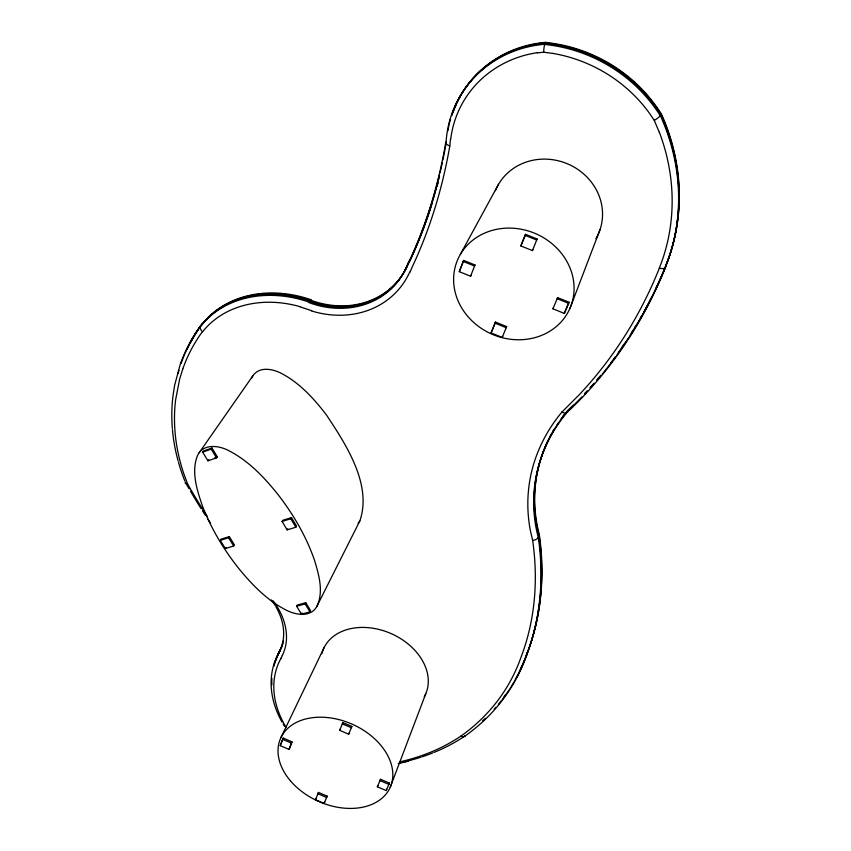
<?xml version="1.0" encoding="UTF-8"?>
<svg xmlns="http://www.w3.org/2000/svg" width="851" height="851" viewBox="0 0 851 851"><rect width="100%" height="100%" fill="white"/><g stroke="black" fill="none" stroke-linecap="round" stroke-linejoin="round"><path stroke-width="1.28" d="M410.012 272.192L411.969 267.522A610.135 466.848 57.6 0 0 449.817 145.915L450.466 139.117M538.311 537.672A204.24 165.626 8.2 0 1 567.011 412.49A523.28 447.573 54.2 0 0 665.322 267.725L665.673 266.565A522.546 447.137 54.3 0 1 655.015 290.808M665.865 265.874L666.067 265.172M177.912 373.749L178.987 370.259M465.167 735.924A278.181 211.856 29.4 0 0 526.322 655.94L526.78 654.515A357.675 271.416 32.5 0 0 538.811 536.311A203.963 165.498 8.1 0 1 549.012 439.042M517.121 676.109A277.649 211.708 29.5 0 0 527.024 653.653L527.312 652.802A357.165 271.267 32.5 0 0 539.343 534.683A203.644 165.36 8.1 0 1 548.969 438.669M182.763 369.015L179.657 379.067L175.636 399.725A213.505 174.051 27.4 0 0 183.848 473.858L187.592 483.921A692.193 616.379 -1.5 0 0 207.346 516.525M526.322 655.94A358.101 271.533 32.5 0 0 538.364 537.672L538.789 536.311M527.024 653.653A357.42 271.341 32.5 0 0 539.077 535.502L539.332 534.683M665.227 267.693A210.208 193.337 32.6 0 0 660.376 115.672L660.642 114.715A146.936 137.256 24.8 0 0 545.225 43.539M661.067 113.513L660.855 114.119A146.808 137.171 24.8 0 0 545.544 43.007M280.245 745.646L283.181 738.072L291.989 741.838L289.617 748.135L289.021 749.412L280.245 745.646L283.181 738.072M459.295 271.671L463.657 260.406L474.975 264.98L470.571 276.235L459.295 271.671L463.657 260.406M289.021 749.412L291.989 741.838M390.29 787.132L425.734 693.788M377.865 785.473L377.355 786.792L386.205 790.579L386.705 789.271M389.439 783.09L388.939 784.409L380.057 780.601L380.567 779.293L389.439 783.09L386.205 790.579M570.074 308.051A61.187 54.804 23.2 0 0 504.441 228.259A61.187 54.804 23.2 0 0 467.018 315.487A61.187 54.804 23.2 0 0 570.074 308.051L600.125 229.387M564.309 313.413L569.032 302.243L557.628 297.627L552.937 308.807L564.309 313.413L569.032 302.243M520.855 245.928L525.524 234.333L537.119 238.993L532.407 250.588L520.855 245.928L525.524 234.333M491.112 332.943L495.495 322.082L506.632 326.603L502.207 337.464L491.112 332.943L495.495 322.082M339.677 730.36L342.847 722.573L351.867 726.414L348.676 734.2L339.677 730.36L340.23 729.073M552.937 308.807L553.363 307.732M557.628 297.627L557.192 298.69L568.617 303.307M315.498 799.738L318.476 792.43L327.146 796.153L324.135 803.45L315.498 799.738L316.061 798.44M324.135 803.45L324.688 802.153M327.146 796.153L326.593 797.461L317.923 793.728L318.476 792.43M351.867 726.414L351.314 727.701L342.283 723.85L342.847 722.573M348.676 734.2L349.218 732.913M377.355 786.792L380.567 779.293M502.207 337.464L502.696 336.379M506.632 326.603L506.154 327.688L494.995 323.157M537.119 238.993L536.651 240.003L525.046 235.333M532.407 250.588L532.875 249.566M281.107 737.253L324.061 647.675M316.678 606.763C323.986 592.115 318.934 574.957 314.487 560.224C306.371 536.715 293.669 514.972 278.575 495.282C264.842 477.985 249.226 461.295 229.387 450.998C219.547 445.413 203.176 443.094 197.506 455.551C191.081 471.667 196.868 489.485 202.112 505.1C210.782 528.045 223.558 549.31 238.769 568.5C251.96 584.605 266.852 600.083 285.532 609.763C295.01 614.901 310.147 617.837 316.678 606.763L359.835 520.94C372.451 484.591 345.687 443.967 326.316 414.799C313.891 398.598 299.658 382.886 281.309 373.366C272.703 368.823 259.661 366.334 253.087 375.493L199.187 452.732M309.966 611.869L310.583 610.646L305.764 602.689L297.276 605.029L296.648 606.242L301.477 614.177L309.966 611.869L305.137 603.902L305.764 602.689M301.477 614.177L302.105 612.965M278.405 653.547L279.096 652.196M279.511 651.387L279.926 650.579M470.571 276.235L471.114 275.203M474.975 264.98L474.443 266.001L463.114 261.417M460.348 254.406L498.516 184.327M280.915 658.259L282.404 655.525M295.85 527.226L296.51 526.056L291.478 517.61L282.755 520.301L282.085 521.461L287.117 529.886L295.85 527.226L290.819 518.77L291.478 517.61M287.117 529.886L287.776 528.716M545.214 43.614L544.683 44.518A8.265 1.394 -87.5 0 0 543.672 52.209L537.364 52.879M545.534 43.082L545.853 42.55M251.449 378.206L253.087 375.493M233.674 546.002L234.387 544.842L229.313 536.619L220.973 539.194L220.249 540.353L225.334 548.544L233.674 546.002L228.6 537.779L229.313 536.619M225.334 548.544L226.047 547.384M439.414 175.306A601.466 460.923 57.7 0 1 409.15 261.959L408.491 263.055A602.338 461.338 57.7 0 0 445.711 142.766L446.35 141.777A601.466 460.923 57.7 0 1 442.871 160.02M216.537 457.902L217.292 456.796L211.995 448.062L203.41 451.009L202.644 452.104L207.952 460.806L216.537 457.902L211.239 449.158L211.995 448.062M207.952 460.806L208.708 459.71M309.19 302.371L309.966 301.254M310.424 300.584L310.892 299.914M358.111 523.344L359.835 520.94M172.349 428.478A217.686 177.71 27.4 0 1 172.966 396.013L174.615 385.365L180.178 364.622A218.59 178.487 27.4 0 1 200.208 326.38L201.102 325.273A218.324 178.38 27.4 0 0 189.613 343.73M433.999 752.422A238.929 181.401 27.9 0 0 465.125 735.881A6.042 3.617 55.9 0 1 460.976 736.062A274.192 208.474 29.4 0 0 521.014 657.238A354.186 268.118 32.5 0 0 532.662 540.449L530.396 530.694A210.357 170.391 8.2 0 1 561.926 412.065L579.042 394.938A519.036 443.435 54 0 0 659.355 268.203A7.574 3.255 19.9 0 0 665.344 267.735M202.644 452.104L211.239 449.158M214.835 457.625L217.292 456.796M220.249 540.353L228.6 537.779M282.085 521.461L290.819 518.77M296.648 606.242L305.137 603.902M398.236 763.538L408.15 761.315M543.672 52.209L552.703 53.432M299.967 306.807L311.743 310.721M282.585 739.338L291.393 743.114M659.28 132.277L654.27 120.363L649.132 112.811A141.851 132.299 24.9 0 0 552.714 53.379M282.809 643.899A67.197 49.188 29.6 0 1 279.362 651.302M273.948 666.078A111.173 81.036 23.5 0 1 279.617 651.44M505.643 694.49A277.649 211.708 29.5 0 1 504.143 696.543M516.514 677.236A277.649 211.708 29.5 0 1 515.27 679.47M539.034 535.502A203.804 165.434 8.1 0 1 555.086 427.936M556.99 424.936A203.804 165.434 8.1 0 1 558.309 422.958M561.032 419.032A203.804 165.434 8.1 0 1 562.458 417.096M566.16 412.331A203.804 165.434 8.1 0 1 567.702 410.459A522.099 446.871 54.3 0 0 573.117 405.214M665.854 265.863A522.099 446.871 54.3 0 1 652.366 295.978M651.196 298.318A522.099 446.871 54.3 0 1 643.952 312.072M643.324 313.2A522.099 446.871 54.3 0 1 630.24 335.113M628.07 338.464A522.099 446.871 54.3 0 1 623.655 345.07M621.4 348.336A522.099 446.871 54.3 0 1 618.358 352.633M615.273 356.877A522.099 446.871 54.3 0 1 610.561 363.132M600.838 375.291A522.099 446.871 54.3 0 1 596.679 380.195M594.147 383.11A522.099 446.871 54.3 0 1 589.881 387.886M587.286 390.705A522.099 446.871 54.3 0 1 584.68 393.492M660.95 114.077A209.74 193.049 32.7 0 1 665.759 265.831M451.966 114.991A113.46 107.63 22.9 0 1 456.476 103.503M456.955 102.482A113.46 107.63 22.9 0 1 545.512 42.837M439.499 175.955A600.944 460.678 57.7 0 1 438.552 179.721M437.914 182.21A600.944 460.678 57.7 0 1 436.925 185.944M436.255 188.411A600.944 460.678 57.7 0 1 431.627 204.251M431.234 205.506A600.944 460.678 57.7 0 1 409.554 261.3L409.948 260.64A600.423 460.434 57.8 0 0 421.798 232.919M409.193 261.151A87.632 76.441 39.5 0 1 310.349 300.903M201.804 324.752A110.396 90.217 33.2 0 1 310.477 300.36M186.975 349.516A218.154 178.316 27.4 0 1 190.156 343.059M190.709 341.996A218.154 178.316 27.4 0 1 201.623 324.603L202.155 323.944A217.994 178.253 27.4 0 0 190.688 342.379M282.128 645.973A67.155 49.177 29.6 0 1 279.777 650.504M275.82 660.227A111.098 81.026 23.5 0 1 280.032 650.643M661.163 113.481A209.559 192.943 32.7 0 1 665.961 265.14M655.43 289.393A521.652 446.605 54.3 0 0 665.556 266.406A209.91 193.156 32.7 0 0 660.738 114.672M651.994 296.435A521.652 446.605 54.3 0 1 643.537 312.477M641.654 315.838A521.652 446.605 54.3 0 1 640.377 318.061M635.825 325.763A521.652 446.605 54.3 0 1 634.506 327.943M633.165 330.103A521.652 446.605 54.3 0 1 631.814 332.252M623.879 344.336A521.652 446.605 54.3 0 1 621.634 347.602M550.15 436.34A203.644 165.36 8.1 0 1 551.384 434.021M552.661 431.723A203.644 165.36 8.1 0 1 553.99 429.436M562.724 416.341A203.644 165.36 8.1 0 1 564.181 414.416M545.863 42.465A146.68 137.096 24.8 0 1 661.036 113.534M437.978 182.837A600.423 460.434 57.8 0 1 436.978 186.56M432.01 203.623A600.423 460.434 57.8 0 1 422.256 231.727M407.757 265.033A87.568 76.399 39.5 0 1 310.806 300.233M409.586 260.491A87.568 76.399 39.5 0 1 408.246 263.916M453.062 112.289A113.353 107.566 22.9 0 1 454.221 109.141M454.636 108.088A113.353 107.566 22.9 0 1 545.831 42.305M202.336 324.082A110.311 90.185 33.2 0 1 310.945 299.701M527.29 652.802A277.458 211.644 29.5 0 1 520.301 669.524M321.838 653.738A55.836 41.273 23.9 0 1 389.896 633.07A55.836 41.273 23.9 0 1 424.287 696.703M495.41 190.709A55.847 51.709 21.9 0 1 570.021 164.956A55.847 51.709 21.9 0 1 595.934 238.642M181.072 363.483A218.324 178.38 27.4 0 1 184.975 353.463M185.454 352.367A218.324 178.38 27.4 0 1 189.06 344.793M201.283 325.412A110.481 90.249 33.2 0 1 310.019 301.031M408.799 261.81A87.706 76.473 39.5 0 1 309.881 301.573M442.329 162.594A601.466 460.923 57.7 0 1 440.02 172.785M447.892 130.756A113.555 107.694 22.9 0 1 448.275 128.554M448.488 127.459A113.555 107.694 22.9 0 1 450.594 118.778M451.573 115.566A113.555 107.694 22.9 0 1 545.193 43.369M654.451 291.989A522.546 447.137 54.3 0 1 627.847 339.198M626.389 341.411A522.546 447.137 54.3 0 1 616.592 355.505M615.826 356.558A522.546 447.137 54.3 0 1 614.262 358.665M611.912 361.803A522.546 447.137 54.3 0 1 602.242 374.046M599.774 377.025A522.546 447.137 54.3 0 1 597.274 379.971M593.051 384.822A522.546 447.137 54.3 0 1 590.488 387.684M586.169 392.396A522.546 447.137 54.3 0 1 584.424 394.247M581.797 397.002A522.546 447.137 54.3 0 1 567.394 411.182L566.947 412.448A6.999 3.436 40.8 0 1 561.883 412.033M549.608 437.882A203.963 165.498 8.1 0 1 554.82 428.702M555.448 427.702A203.963 165.498 8.1 0 1 567.447 411.214M515.004 680.332A277.851 211.761 29.4 0 1 510.387 687.991M509.696 689.065A277.851 211.761 29.4 0 1 502.335 699.426M501.547 700.437A277.851 211.761 29.4 0 1 498.356 704.383M495.888 707.277A277.851 211.761 29.4 0 1 494.197 709.181M485.347 718.276A277.851 211.761 29.4 0 1 482.56 720.882M526.769 654.515A277.851 211.761 29.4 0 1 516.249 678.098M271.873 684.853A111.247 81.058 23.5 0 1 271.884 678.396M273.852 665.62A111.247 81.058 23.5 0 1 279.202 652.249M283.489 640.686A67.25 49.198 29.6 0 1 278.947 652.111M184.848 481.092A217.686 177.71 27.4 0 1 178.455 462.199M178.125 461.008A217.686 177.71 27.4 0 1 172.445 429.691M210.484 523.046A698.426 622.517 -1.9 0 1 207.538 518.621M205.357 515.291A698.426 622.517 -1.9 0 1 202.474 510.823M201.102 508.664A698.426 622.517 -1.9 0 1 190.454 491.155M189.156 488.931A698.426 622.517 -1.9 0 1 185.348 482.251A6.308 2.415 -25.4 0 0 187.592 483.921M271.469 599.955A67.325 49.22 29.6 0 1 275.118 605.38M275.777 606.486A67.325 49.22 29.6 0 1 278.256 653.462M284.468 726.254A111.375 81.079 23.5 0 1 283.202 724.158M282 722.052A111.375 81.079 23.5 0 1 278.5 653.6M432.851 752.89A238.929 181.401 27.9 0 1 422.33 756.741M421.149 757.135A238.929 181.401 27.9 0 1 400.385 762.677M538.343 537.672A6.627 3.553 -9.2 0 1 532.641 540.449M544.693 44.433A147.149 137.383 24.9 0 1 660.259 115.725M660.291 115.704A8.223 1.904 -30.3 0 1 654.27 120.363M446.052 142.808A113.726 107.8 22.9 0 1 544.661 44.263M449.828 145.915A7.553 2.947 8.2 0 1 445.711 142.755M408.129 262.906A87.823 76.537 39.5 0 1 309.115 302.679M200.389 326.518A110.619 90.302 33.2 0 1 309.243 302.148M200.208 326.38A6.755 3.84 37.8 0 0 202.4 331.699A213.952 174.444 27.4 0 0 182.763 369.026M286.021 727.243A107.386 78.047 23.5 0 1 280.99 658.302M460.955 736.051A235.174 178.263 27.9 0 1 399.81 761.847M659.344 132.256A205.463 188.741 32.6 0 1 659.28 268.182M450.732 139.17A108.407 102.663 23 0 1 537.332 52.688M409.725 272.054A93.419 81.334 39.4 0 1 311.689 310.987M202.559 331.826A106.013 86.419 33.1 0 1 299.988 306.637M273.267 600.934A71.909 52.496 29.6 0 1 282.287 655.472M290.468 780.867A60.027 42.103 24.2 0 0 388.801 790.09A60.027 42.103 24.2 0 0 326.954 717.51A60.027 42.103 24.2 0 0 290.468 780.867"/></g></svg>
